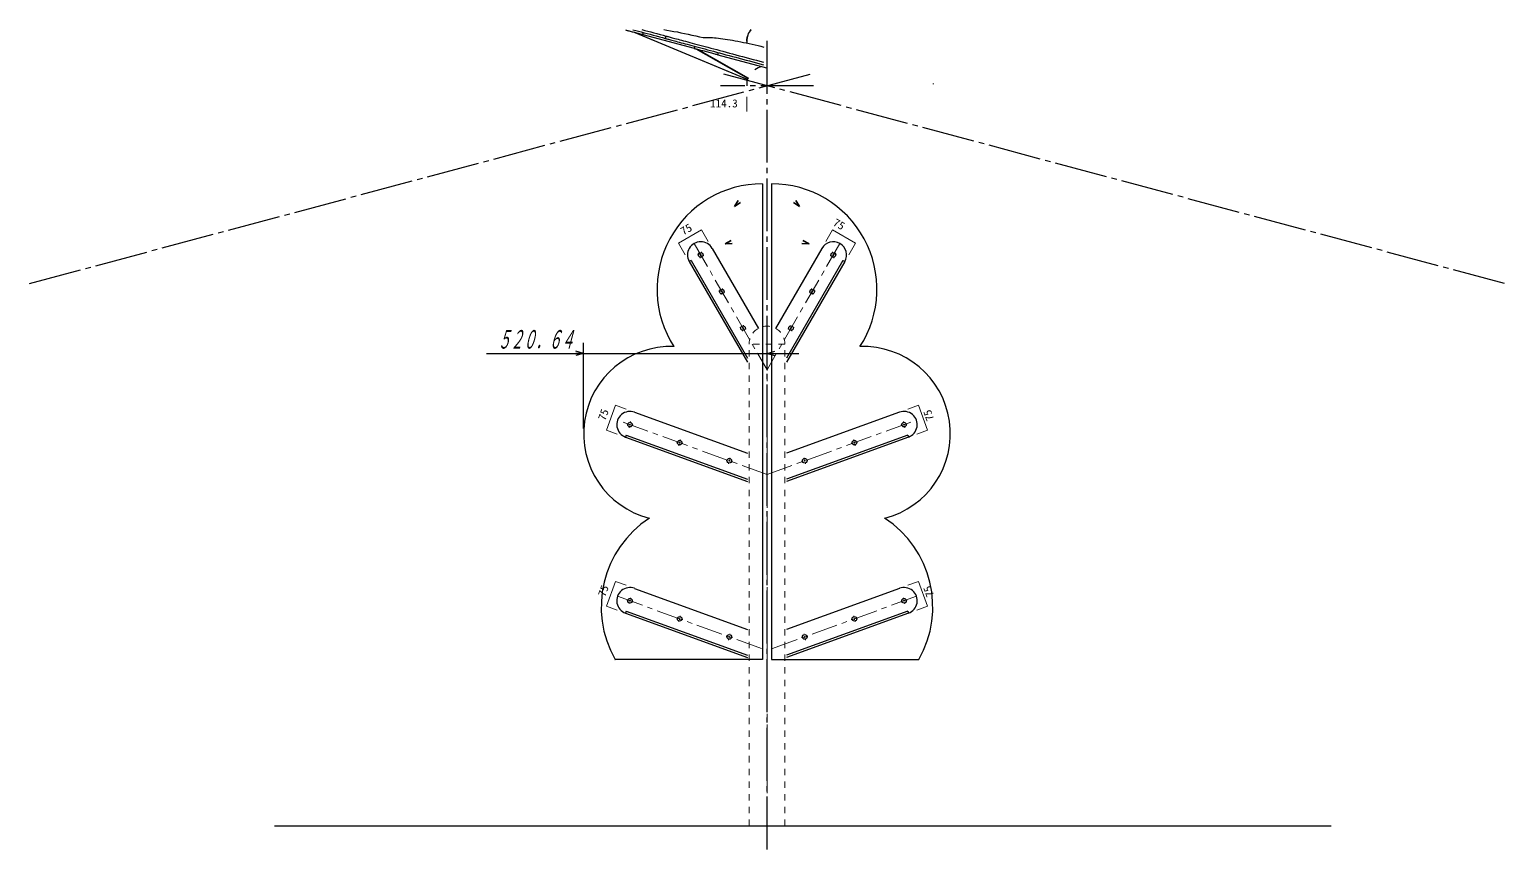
# Model space of a CAD drawing. Header units: millimetres. Extents: x -394 to 524, y 44 to 542.
# Drawn here: x -394.2 to -115, y 44.1 to 199.3 of the extents above; entities that cross this region are included whole.
import ezdxf
from ezdxf.enums import TextEntityAlignment as Align

# ---------------------------------------------------------------- set-up
doc = ezdxf.new("R2010")
doc.units = ezdxf.units.MM
for name, pattern in [('DASHDOT', [13, 10, -1, 1, -1]), ('一点鎖1', [8, 5, -1, 1, -1]), ('点線1', [2.4, 1.2, -1.2])]:
    doc.linetypes.add(name, pattern=pattern)
doc.layers.add('GR1_01', color=7, linetype='Continuous')
doc.styles.add('FX_VECTOR', font='MONOTXT.SHX', dxfattribs={"bigfont": 'BigFont.shx'})
doc.styles.add('ＭＳ ゴシック', font='')
doc.styles.get('ＭＳ ゴシック').set_extended_font_data('ＭＳ ゴシック')

# ---------------------------------------------------------------- blocks, each defined once
blk = doc.blocks.new('BLKF043')
at = {"layer": 'GR1_01', "color": 151, "linetype": 'Continuous', "lineweight": 18}
for p, q in [((-262.07, 84.41), (-262.33, 84.46)), ((-261.74, 84.33), (-261.91, 84.37)), ((-261.81, 84.01), (-261.87, 83.75)), ((-261.74, 84.33), (-261.78, 84.17)), ((-261.74, 84.33), (-261.71, 84.5)), ((-261.74, 84.33), (-261.58, 84.3)), ((-261.67, 84.66), (-261.62, 84.92)), ((-261.42, 84.26), (-261.16, 84.21))]:
    blk.add_line(p, q, dxfattribs=at)
blk = doc.blocks.new('BLKF044')
at = {"layer": 'GR1_01', "color": 151, "linetype": 'Continuous', "lineweight": 18}
for p, q in [((-271.47, 87.83), (-271.73, 87.88)), ((-271.14, 87.76), (-271.3, 87.79)), ((-271.21, 87.43), (-271.27, 87.17)), ((-271.14, 87.76), (-271.17, 87.59)), ((-271.14, 87.76), (-271.1, 87.92)), ((-271.14, 87.76), (-270.98, 87.72)), ((-271.07, 88.08), (-271.01, 88.34)), ((-270.81, 87.68), (-270.55, 87.63))]:
    blk.add_line(p, q, dxfattribs=at)
blk = doc.blocks.new('BLKF045')
at = {"layer": 'GR1_01', "color": 151, "linetype": 'Continuous', "lineweight": 18}
for p, q in [((-280.86, 91.25), (-281.12, 91.3)), ((-280.54, 91.18), (-280.7, 91.21)), ((-280.61, 90.85), (-280.66, 90.59)), ((-280.54, 91.18), (-280.57, 91.01)), ((-280.54, 91.18), (-280.5, 91.34)), ((-280.54, 91.18), (-280.37, 91.14)), ((-280.47, 91.5), (-280.41, 91.76)), ((-280.21, 91.1), (-279.95, 91.05))]:
    blk.add_line(p, q, dxfattribs=at)
blk = doc.blocks.new('BLKF046')
at = {"layer": 'GR1_01', "color": 151, "linetype": 'Continuous', "lineweight": 18}
for p, q in [((-280.86, 124.58), (-281.12, 124.64)), ((-280.54, 124.51), (-280.7, 124.54)), ((-280.61, 124.18), (-280.66, 123.92)), ((-280.54, 124.51), (-280.57, 124.35)), ((-280.54, 124.51), (-280.5, 124.67)), ((-280.54, 124.51), (-280.37, 124.47)), ((-280.47, 124.83), (-280.41, 125.1)), ((-280.21, 124.44), (-279.95, 124.38))]:
    blk.add_line(p, q, dxfattribs=at)
blk = doc.blocks.new('BLKF047')
at = {"layer": 'GR1_01', "color": 151, "linetype": 'Continuous', "lineweight": 18}
for p, q in [((-262.07, 117.74), (-262.33, 117.79)), ((-261.74, 117.67), (-261.91, 117.7)), ((-261.81, 117.34), (-261.87, 117.08)), ((-261.74, 117.67), (-261.78, 117.51)), ((-261.74, 117.67), (-261.71, 117.83)), ((-261.74, 117.67), (-261.58, 117.63)), ((-261.67, 117.99), (-261.62, 118.25)), ((-261.42, 117.6), (-261.16, 117.54))]:
    blk.add_line(p, q, dxfattribs=at)
blk = doc.blocks.new('BLKF048')
at = {"layer": 'GR1_01', "color": 151, "linetype": 'Continuous', "lineweight": 18}
for p, q in [((-271.47, 121.16), (-271.73, 121.22)), ((-271.14, 121.09), (-271.3, 121.12)), ((-271.21, 120.76), (-271.27, 120.5)), ((-271.14, 121.09), (-271.17, 120.93)), ((-271.14, 121.09), (-271.1, 121.25)), ((-271.14, 121.09), (-270.98, 121.05)), ((-271.07, 121.41), (-271.01, 121.67)), ((-270.81, 121.02), (-270.55, 120.96))]:
    blk.add_line(p, q, dxfattribs=at)
blk = doc.blocks.new('BLKF049')
at = {"layer": 'GR1_01', "color": 151, "linetype": 'Continuous', "lineweight": 18}
for p, q in [((-267.47, 156.69), (-267.73, 156.75)), ((-267.14, 156.62), (-267.31, 156.66)), ((-267.14, 156.62), (-267.18, 156.46)), ((-267.14, 156.62), (-267.11, 156.79)), ((-267.14, 156.62), (-266.98, 156.59)), ((-267.07, 156.95), (-267.02, 157.21)), ((-266.82, 156.55), (-266.56, 156.5)), ((-267.21, 156.3), (-267.27, 156.04))]:
    blk.add_line(p, q, dxfattribs=at)
blk = doc.blocks.new('BLKF050')
at = {"layer": 'GR1_01', "color": 151, "linetype": 'Continuous', "lineweight": 18}
for p, q in [((-259.47, 142.84), (-259.73, 142.89)), ((-259.14, 142.77), (-259.31, 142.8)), ((-259.21, 142.44), (-259.27, 142.18)), ((-259.14, 142.77), (-259.18, 142.6)), ((-259.14, 142.77), (-259.11, 142.93)), ((-259.14, 142.77), (-258.98, 142.73)), ((-259.07, 143.09), (-259.02, 143.35)), ((-258.82, 142.7), (-258.56, 142.64))]:
    blk.add_line(p, q, dxfattribs=at)
blk = doc.blocks.new('BLKF051')
at = {"layer": 'GR1_01', "color": 151, "linetype": 'Continuous', "lineweight": 18}
for p, q in [((-263.47, 149.77), (-263.73, 149.82)), ((-263.14, 149.69), (-263.31, 149.73)), ((-263.21, 149.37), (-263.27, 149.11)), ((-263.14, 149.69), (-263.18, 149.53)), ((-263.14, 149.69), (-263.11, 149.86)), ((-263.14, 149.69), (-262.98, 149.66)), ((-263.07, 150.02), (-263.02, 150.28)), ((-262.82, 149.62), (-262.56, 149.57))]:
    blk.add_line(p, q, dxfattribs=at)
blk = doc.blocks.new('BLKF052')
at = {"layer": 'GR1_01', "color": 151, "linetype": 'Continuous', "lineweight": 18}
for p, q in [((-247.79, 84.26), (-248.05, 84.21)), ((-247.46, 84.33), (-247.62, 84.3)), ((-247.53, 84.66), (-247.59, 84.92)), ((-247.46, 84.33), (-247.5, 84.5)), ((-247.46, 84.33), (-247.3, 84.37)), ((-247.46, 84.33), (-247.42, 84.17)), ((-247.39, 84.01), (-247.33, 83.75)), ((-247.13, 84.41), (-246.87, 84.46))]:
    blk.add_line(p, q, dxfattribs=at)
blk = doc.blocks.new('BLKF053')
at = {"layer": 'GR1_01', "color": 151, "linetype": 'Continuous', "lineweight": 18}
for p, q in [((-238.39, 87.68), (-238.65, 87.63)), ((-238.06, 87.76), (-238.23, 87.72)), ((-238.13, 88.08), (-238.19, 88.34)), ((-238.06, 87.76), (-238.1, 87.92)), ((-238.06, 87.76), (-237.9, 87.79)), ((-238.06, 87.76), (-238.03, 87.59)), ((-237.99, 87.43), (-237.94, 87.17)), ((-237.74, 87.83), (-237.48, 87.88))]:
    blk.add_line(p, q, dxfattribs=at)
blk = doc.blocks.new('BLKF054')
at = {"layer": 'GR1_01', "color": 151, "linetype": 'Continuous', "lineweight": 18}
for p, q in [((-228.99, 91.1), (-229.25, 91.05)), ((-228.67, 91.18), (-228.83, 91.14)), ((-228.74, 91.5), (-228.79, 91.76)), ((-228.67, 91.18), (-228.7, 91.34)), ((-228.67, 91.18), (-228.5, 91.21)), ((-228.67, 91.18), (-228.63, 91.01)), ((-228.6, 90.85), (-228.54, 90.59)), ((-228.34, 91.25), (-228.08, 91.3))]:
    blk.add_line(p, q, dxfattribs=at)
blk = doc.blocks.new('BLKF055')
at = {"layer": 'GR1_01', "color": 151, "linetype": 'Continuous', "lineweight": 18}
for p, q in [((-228.99, 124.44), (-229.25, 124.38)), ((-228.67, 124.51), (-228.83, 124.47)), ((-228.74, 124.83), (-228.79, 125.1)), ((-228.67, 124.51), (-228.7, 124.67)), ((-228.67, 124.51), (-228.5, 124.54)), ((-228.67, 124.51), (-228.63, 124.35)), ((-228.6, 124.18), (-228.54, 123.92)), ((-228.34, 124.58), (-228.08, 124.64))]:
    blk.add_line(p, q, dxfattribs=at)
blk = doc.blocks.new('BLKF056')
at = {"layer": 'GR1_01', "color": 151, "linetype": 'Continuous', "lineweight": 18}
for p, q in [((-247.79, 117.6), (-248.05, 117.54)), ((-247.46, 117.67), (-247.62, 117.63)), ((-247.53, 117.99), (-247.59, 118.25)), ((-247.46, 117.67), (-247.5, 117.83)), ((-247.46, 117.67), (-247.3, 117.7)), ((-247.46, 117.67), (-247.42, 117.51)), ((-247.39, 117.34), (-247.33, 117.08)), ((-247.13, 117.74), (-246.87, 117.79))]:
    blk.add_line(p, q, dxfattribs=at)
blk = doc.blocks.new('BLKF057')
at = {"layer": 'GR1_01', "color": 151, "linetype": 'Continuous', "lineweight": 18}
for p, q in [((-238.39, 121.02), (-238.65, 120.96)), ((-238.06, 121.09), (-238.23, 121.05)), ((-238.13, 121.41), (-238.19, 121.67)), ((-238.06, 121.09), (-238.1, 121.25)), ((-238.06, 121.09), (-237.9, 121.12)), ((-238.06, 121.09), (-238.03, 120.93)), ((-237.99, 120.76), (-237.94, 120.5)), ((-237.74, 121.16), (-237.48, 121.22))]:
    blk.add_line(p, q, dxfattribs=at)
blk = doc.blocks.new('BLKF058')
at = {"layer": 'GR1_01', "color": 151, "linetype": 'Continuous', "lineweight": 18}
for p, q in [((-242.38, 156.55), (-242.64, 156.5)), ((-242.06, 156.62), (-242.22, 156.59)), ((-242.13, 156.95), (-242.19, 157.21)), ((-242.06, 156.62), (-242.09, 156.79)), ((-242.06, 156.62), (-241.9, 156.66)), ((-242.06, 156.62), (-242.02, 156.46)), ((-241.73, 156.69), (-241.47, 156.75)), ((-241.99, 156.3), (-241.93, 156.04))]:
    blk.add_line(p, q, dxfattribs=at)
blk = doc.blocks.new('BLKF059')
at = {"layer": 'GR1_01', "color": 151, "linetype": 'Continuous', "lineweight": 18}
for p, q in [((-250.38, 142.7), (-250.64, 142.64)), ((-250.06, 142.77), (-250.22, 142.73)), ((-250.13, 143.09), (-250.19, 143.35)), ((-250.06, 142.77), (-250.09, 142.93)), ((-250.06, 142.77), (-249.9, 142.8)), ((-250.06, 142.77), (-250.02, 142.6)), ((-249.99, 142.44), (-249.93, 142.18)), ((-249.73, 142.84), (-249.47, 142.89))]:
    blk.add_line(p, q, dxfattribs=at)
blk = doc.blocks.new('BLKF060')
at = {"layer": 'GR1_01', "color": 151, "linetype": 'Continuous', "lineweight": 18}
for p, q in [((-246.38, 149.62), (-246.64, 149.57)), ((-246.06, 149.69), (-246.22, 149.66)), ((-246.13, 150.02), (-246.19, 150.28)), ((-246.06, 149.69), (-246.09, 149.86)), ((-246.06, 149.69), (-245.9, 149.73)), ((-246.06, 149.69), (-246.02, 149.53)), ((-245.99, 149.37), (-245.93, 149.11)), ((-245.73, 149.77), (-245.47, 149.82))]:
    blk.add_line(p, q, dxfattribs=at)
blk = doc.blocks.new('FXTIP_ARROW_E')
at = {"color": 0, "linetype": 'Continuous', "lineweight": -2}
for q in [(-1, 0), (-0.97, 0.26), (-0.97, -0.26)]:
    blk.add_line((0, 0), q, dxfattribs=at)
blk = doc.blocks.new('FXTIP_ARROW_S')
at = {"color": 0, "linetype": 'Continuous', "lineweight": -2}
for q in [(-1, 0), (-0.97, 0.26), (-0.97, -0.26)]:
    blk.add_line((0, 0), q, dxfattribs=at)

msp = doc.modelspace()

# ---------------------------------------------------------------- linework, layer by layer
at = {"layer": 'GR1_01', "color": 3, "linetype": 'Continuous', "lineweight": 25}
for p, q in [((-281.32, 199.19), (-281.32, 199.19)), ((-281.32, 199.19), (-281.3, 199.18)), ((-281.32, 199.19), (-281.32, 199.19)), ((-281.32, 199.19), (-281.3, 199.18)), ((-281.3, 199.18), (-281.25, 199.17)), ((-281.3, 199.18), (-281.25, 199.17)), ((-281.25, 199.17), (-281.18, 199.15)), ((-281.25, 199.17), (-281.18, 199.15)), ((-281.18, 199.15), (-281.09, 199.12)), ((-281.18, 199.15), (-281.09, 199.12)), ((-281.09, 199.12), (-280.97, 199.09)), ((-281.09, 199.12), (-280.97, 199.09)), ((-280.97, 199.09), (-280.84, 199.06)), ((-280.97, 199.09), (-280.84, 199.06)), ((-280.84, 199.06), (-280.69, 199.02)), ((-280.84, 199.06), (-280.69, 199.02)), ((-280.69, 199.02), (-280.52, 198.97)), ((-280.69, 199.02), (-280.52, 198.97)), ((-280.52, 198.97), (-280.34, 198.92)), ((-280.52, 198.97), (-280.34, 198.92)), ((-280.34, 198.92), (-280.14, 198.87)), ((-280.34, 198.92), (-280.14, 198.87)), ((-280.14, 198.87), (-279.93, 198.81)), ((-280.14, 198.87), (-279.93, 198.81)), ((-279.97, 199.24), (-279.45, 199.1)), ((-279.93, 198.81), (-279.71, 198.75)), ((-279.93, 198.81), (-279.71, 198.75)), ((-279.74, 198.76), (-258.23, 189.8)), ((-279.71, 198.75), (-279.48, 198.69)), ((-279.71, 198.75), (-279.48, 198.69)), ((-279.6, 198.72), (-258.22, 189.82)), ((-279.48, 198.69), (-279.25, 198.63)), ((-279.48, 198.69), (-279.25, 198.63)), ((-279.45, 199.1), (-278.93, 198.96)), ((-279.25, 198.63), (-279.01, 198.57)), ((-279.25, 198.63), (-279.01, 198.57)), ((-279.01, 198.57), (-278.78, 198.5)), ((-279.01, 198.57), (-278.78, 198.5)), ((-278.93, 198.96), (-278.39, 198.81)), ((-278.78, 198.5), (-278.54, 198.44)), ((-278.78, 198.5), (-278.54, 198.44)), ((-278.54, 198.44), (-278.31, 198.38)), ((-278.54, 198.44), (-278.31, 198.38)), ((-278.39, 198.81), (-277.84, 198.67)), ((-278.31, 198.38), (-278.08, 198.32)), ((-278.31, 198.38), (-278.08, 198.32)), ((-278.27, 199.26), (-277.72, 199.12)), ((-278.08, 198.32), (-277.98, 198.7)), ((-278.08, 198.32), (-268.39, 195.72)), ((-277.84, 198.67), (-277.28, 198.52)), ((-277.72, 199.12), (-277.16, 198.97)), ((-277.28, 198.52), (-276.71, 198.37)), ((-277.16, 198.97), (-276.59, 198.82)), ((-276.71, 198.37), (-276.14, 198.21)), ((-276.59, 198.82), (-276.02, 198.66)), ((-276.02, 198.66), (-275.44, 198.51)), ((-275.44, 198.51), (-274.85, 198.35)), ((-274.85, 198.35), (-274.26, 198.19)), ((-274.16, 199.28), (-273.53, 199.17)), ((-273.53, 199.17), (-272.88, 199.06)), ((-272.88, 199.06), (-272.23, 198.93)), ((-272.23, 198.93), (-271.56, 198.81)), ((-271.56, 198.81), (-270.88, 198.67)), ((-270.88, 198.67), (-270.2, 198.53)), ((-270.2, 198.53), (-269.5, 198.39)), ((-269.5, 198.39), (-268.8, 198.23)), ((-268.8, 198.23), (-268.09, 198.08)), ((-258.28, 198), (-258.19, 198.27)), ((-258.2, 198.25), (-258.28, 197.98)), ((-258.08, 198.52), (-258.2, 198.25)), ((-258.19, 198.27), (-258.08, 198.54)), ((-258.08, 198.54), (-257.94, 198.79)), ((-257.95, 198.77), (-258.08, 198.52)), ((-257.8, 199.02), (-257.95, 198.77)), ((-257.94, 198.79), (-257.79, 199.03)), ((-257.63, 199.25), (-257.8, 199.02)), ((-257.79, 199.03), (-257.62, 199.27)), ((-276.14, 198.21), (-275.56, 198.06)), ((-275.56, 198.06), (-274.97, 197.9)), ((-274.97, 197.9), (-274.38, 197.74)), ((-274.38, 197.74), (-273.86, 197.6)), ((-274.26, 198.19), (-273.74, 198.05)), ((-273.74, 198.05), (-273.86, 197.6)), ((-273.86, 197.6), (-273.86, 197.6)), ((-273.86, 197.6), (-273.84, 197.6)), ((-273.84, 197.6), (-273.8, 197.58)), ((-273.8, 197.58), (-273.73, 197.57)), ((-273.74, 198.05), (-273.74, 198.05)), ((-273.74, 198.05), (-273.72, 198.05)), ((-273.73, 197.57), (-273.64, 197.54)), ((-273.72, 198.05), (-273.68, 198.04)), ((-273.68, 198.04), (-273.62, 198.02)), ((-273.64, 197.54), (-273.53, 197.51)), ((-273.62, 198.02), (-273.53, 198)), ((-273.53, 198), (-273.42, 197.97)), ((-273.53, 197.51), (-273.4, 197.48)), ((-273.42, 197.97), (-273.29, 197.93)), ((-273.4, 197.48), (-273.24, 197.43)), ((-273.29, 197.93), (-273.13, 197.89)), ((-273.24, 197.43), (-273.06, 197.39)), ((-273.13, 197.89), (-272.95, 197.84)), ((-273.06, 197.39), (-272.86, 197.33)), ((-272.95, 197.84), (-272.75, 197.79)), ((-272.86, 197.33), (-272.64, 197.27)), ((-272.75, 197.79), (-272.53, 197.73)), ((-272.64, 197.27), (-272.39, 197.21)), ((-272.53, 197.73), (-272.29, 197.66)), ((-272.39, 197.21), (-272.12, 197.14)), ((-272.29, 197.66), (-272.03, 197.59)), ((-272.12, 197.14), (-271.84, 197.06)), ((-272.03, 197.59), (-271.74, 197.52)), ((-271.84, 197.06), (-271.53, 196.98)), ((-271.74, 197.52), (-271.44, 197.43)), ((-271.53, 196.98), (-271.2, 196.89)), ((-271.44, 197.43), (-271.11, 197.35)), ((-271.2, 196.89), (-270.85, 196.79)), ((-271.11, 197.35), (-270.77, 197.25)), ((-270.85, 196.79), (-270.48, 196.7)), ((-270.77, 197.25), (-270.4, 197.16)), ((-270.48, 196.7), (-270.1, 196.59)), ((-270.4, 197.16), (-270.02, 197.05)), ((-270.1, 196.59), (-269.69, 196.48)), ((-270.02, 197.05), (-269.61, 196.95)), ((-269.69, 196.48), (-269.27, 196.37)), ((-269.61, 196.95), (-269.19, 196.83)), ((-269.27, 196.37), (-268.83, 196.25)), ((-269.19, 196.83), (-268.76, 196.72)), ((-268.83, 196.25), (-268.37, 196.13)), ((-268.76, 196.72), (-268.3, 196.59)), ((-268.29, 196.11), (-268.39, 195.72)), ((-268.29, 196.11), (-268.39, 195.72)), ((-268.39, 195.72), (-268.38, 195.72)), ((-268.39, 195.72), (-268.38, 195.72)), ((-268.38, 195.72), (-268.36, 195.71)), ((-268.38, 195.72), (-268.36, 195.71)), ((-268.37, 196.13), (-267.89, 196)), ((-268.36, 195.71), (-268.31, 195.7)), ((-268.36, 195.71), (-268.31, 195.7)), ((-268.31, 195.7), (-268.23, 195.68)), ((-268.31, 195.7), (-268.23, 195.68)), ((-268.3, 196.59), (-267.83, 196.47)), ((-268.23, 195.68), (-268.14, 195.65)), ((-268.23, 195.68), (-268.14, 195.65)), ((-268.14, 195.65), (-268.02, 195.62)), ((-268.14, 195.65), (-268.02, 195.62)), ((-268.09, 198.08), (-267.38, 197.92)), ((-268.07, 195.63), (-258.15, 190.02)), ((-268.02, 195.62), (-267.89, 195.59)), ((-268.02, 195.62), (-267.89, 195.59)), ((-267.89, 196), (-267.4, 195.87)), ((-267.89, 195.59), (-267.74, 195.55)), ((-267.89, 195.59), (-267.74, 195.55)), ((-267.83, 196.47), (-267.34, 196.34)), ((-267.74, 195.55), (-267.57, 195.5)), ((-267.74, 195.55), (-267.57, 195.5)), ((-267.73, 195.54), (-258.12, 190.1)), ((-267.57, 195.5), (-267.38, 195.45)), ((-267.57, 195.5), (-267.38, 195.45)), ((-267.4, 195.87), (-266.9, 195.73)), ((-267.38, 197.92), (-266.66, 197.75)), ((-267.38, 195.45), (-267.18, 195.4)), ((-267.38, 195.45), (-267.18, 195.4)), ((-267.34, 196.34), (-266.84, 196.2)), ((-266.9, 195.73), (-266.38, 195.6)), ((-266.84, 196.2), (-266.32, 196.06)), ((-266.66, 197.75), (-266.42, 197.77)), ((-266.42, 197.77), (-266.17, 197.78)), ((-266.38, 195.6), (-265.84, 195.45)), ((-266.32, 196.06), (-265.79, 195.92)), ((-266.17, 197.78), (-265.89, 197.78)), ((-265.89, 197.78), (-265.59, 197.77)), ((-265.84, 195.45), (-265.3, 195.31)), ((-265.79, 195.92), (-265.25, 195.78)), ((-265.59, 197.77), (-265.27, 197.76)), ((-265.27, 197.76), (-264.93, 197.74)), ((-265.25, 195.78), (-264.69, 195.63)), ((-264.93, 197.74), (-264.57, 197.71)), ((-264.69, 195.63), (-264.12, 195.47)), ((-264.57, 197.71), (-264.2, 197.68)), ((-264.2, 197.68), (-263.8, 197.63)), ((-264.12, 195.47), (-263.54, 195.32)), ((-263.8, 197.63), (-263.39, 197.59)), ((-263.39, 197.59), (-262.96, 197.53)), ((-262.96, 197.53), (-262.52, 197.47)), ((-262.52, 197.47), (-262.06, 197.4)), ((-262.06, 197.4), (-261.59, 197.32)), ((-261.59, 197.32), (-261.11, 197.24)), ((-261.11, 197.24), (-260.61, 197.15)), ((-260.61, 197.15), (-260.1, 197.06)), ((-260.1, 197.06), (-259.58, 196.96)), ((-259.58, 196.96), (-259.05, 196.85)), ((-259.05, 196.85), (-258.52, 196.74)), ((-258.52, 196.74), (-257.97, 196.62)), ((-258.41, 197.16), (-258.39, 197.44)), ((-258.39, 197.42), (-258.41, 197.14)), ((-258.41, 197.05), (-258.41, 197.16)), ((-258.41, 197.14), (-258.41, 197.05)), ((-258.41, 197.05), (-258.41, 196.71)), ((-258.39, 197.44), (-258.34, 197.72)), ((-258.35, 197.71), (-258.39, 197.42)), ((-258.28, 197.98), (-258.35, 197.71)), ((-258.34, 197.72), (-258.28, 198)), ((-257.97, 196.62), (-257.42, 196.5)), ((-257.42, 196.5), (-256.87, 196.37)), ((-256.87, 196.37), (-256.3, 196.23)), ((-256.3, 196.23), (-255.74, 196.1)), ((-255.74, 196.1), (-255.17, 195.96)), ((-267.18, 195.4), (-266.97, 195.34)), ((-267.18, 195.4), (-266.97, 195.34)), ((-266.97, 195.34), (-266.75, 195.28)), ((-266.97, 195.34), (-266.75, 195.28)), ((-266.75, 195.28), (-266.52, 195.22)), ((-266.75, 195.28), (-266.52, 195.22)), ((-266.52, 195.22), (-266.29, 195.16)), ((-266.52, 195.22), (-266.29, 195.16)), ((-266.29, 195.16), (-266.05, 195.09)), ((-266.29, 195.16), (-266.05, 195.09)), ((-266.05, 195.09), (-265.82, 195.03)), ((-266.05, 195.09), (-265.82, 195.03)), ((-265.82, 195.03), (-265.58, 194.97)), ((-265.82, 195.03), (-265.58, 194.97)), ((-265.58, 194.97), (-265.35, 194.91)), ((-265.58, 194.97), (-265.35, 194.91)), ((-265.35, 194.91), (-265.12, 194.85)), ((-265.35, 194.91), (-265.12, 194.85)), ((-265.3, 195.31), (-264.73, 195.16)), ((-265.12, 194.85), (-264.91, 194.79)), ((-265.12, 194.85), (-264.91, 194.79)), ((-264.91, 194.79), (-264.7, 194.73)), ((-264.91, 194.79), (-264.7, 194.73)), ((-264.73, 195.16), (-264.16, 195)), ((-264.7, 194.73), (-264.5, 194.68)), ((-264.7, 194.73), (-264.5, 194.68)), ((-264.5, 194.68), (-264.32, 194.63)), ((-264.5, 194.68), (-264.32, 194.63)), ((-264.32, 194.63), (-264.16, 194.59)), ((-264.32, 194.63), (-264.16, 194.59)), ((-264.16, 195), (-263.58, 194.85)), ((-264.16, 194.59), (-264.01, 194.55)), ((-264.16, 194.59), (-264.01, 194.55)), ((-264.01, 194.55), (-263.88, 194.51)), ((-264.01, 194.55), (-263.88, 194.51)), ((-263.88, 194.51), (-263.78, 194.9)), ((-263.88, 194.51), (-254.71, 192.05)), ((-263.58, 194.85), (-262.98, 194.69)), ((-263.54, 195.32), (-262.95, 195.16)), ((-262.98, 194.69), (-262.38, 194.52)), ((-262.95, 195.16), (-262.34, 195)), ((-262.38, 194.52), (-261.76, 194.36)), ((-262.34, 195), (-261.73, 194.83)), ((-261.76, 194.36), (-261.14, 194.19)), ((-261.73, 194.83), (-261.11, 194.67)), ((-261.14, 194.19), (-260.51, 194.02)), ((-261.11, 194.67), (-260.48, 194.5)), ((-260.51, 194.02), (-259.87, 193.85)), ((-260.48, 194.5), (-259.85, 194.33)), ((-259.87, 193.85), (-259.22, 193.68)), ((-259.85, 194.33), (-259.21, 194.16)), ((-259.22, 193.68), (-258.57, 193.5)), ((-259.21, 194.16), (-258.56, 193.98)), ((-258.57, 193.5), (-257.92, 193.33)), ((-258.56, 193.98), (-257.91, 193.81)), ((-257.92, 193.33), (-257.26, 193.15)), ((-257.91, 193.81), (-257.25, 193.63)), ((-257.26, 193.15), (-256.6, 192.98)), ((-257.25, 193.63), (-256.59, 193.46)), ((-256.6, 192.98), (-255.93, 192.8)), ((-256.59, 193.46), (-255.93, 193.28)), ((-255.93, 193.28), (-255.27, 193.1)), ((-255.93, 192.8), (-255.27, 192.62)), ((-258.41, 189.88), (-258.41, 189.65)), ((-258.41, 189.88), (-258.41, 189.65)), ((-254.71, 192.05), (-254.71, 192.05)), ((-254.71, 192.05), (-254.71, 192.05)), ((-254.71, 192.05), (-254.7, 192.05)), ((-254.7, 192.05), (-254.7, 192.05)), ((-254.7, 192.05), (-254.7, 192.05)), ((-254.7, 192.05), (-254.7, 192.05)), ((-254.7, 192.05), (-254.7, 192.05)), ((-254.7, 192.05), (-254.7, 192.05)), ((-258.41, 189.65), (-258.41, 189.43)), ((-258.41, 189.65), (-258.41, 189.43)), ((-258.41, 189.43), (-258.41, 189.25)), ((-258.41, 189.43), (-258.41, 189.25)), ((-258.41, 189.25), (-258.41, 189.08)), ((-258.41, 189.25), (-258.41, 189.08)), ((-258.41, 189.08), (-258.41, 188.94)), ((-258.41, 188.94), (-258.41, 188.83)), ((-258.41, 188.94), (-258.41, 188.83)), ((-258.41, 188.83), (-258.41, 188.74)), ((-258.41, 188.83), (-258.41, 188.74)), ((-258.41, 188.74), (-258.41, 188.68)), ((-258.41, 188.74), (-258.41, 188.68)), ((-258.41, 188.68), (-258.41, 188.64)), ((-258.41, 188.68), (-258.41, 188.64)), ((-258.41, 188.64), (-258.41, 188.63)), ((-258.41, 188.64), (-258.41, 188.63)), ((-223.13, 189.08), (-223.13, 188.94)), ((-255.48, 170.08), (-255.48, 80.05)), ((-253.73, 170.08), (-253.72, 80.05)), ((-264.98, 157.87), (-256.23, 142.72)), ((-244.22, 157.87), (-252.97, 142.72)), ((-268.96, 155.57), (-269.31, 155.37)), ((-269.31, 155.37), (-258.3, 136.31)), ((-268.96, 155.57), (-258.3, 137.11)), ((-240.24, 155.57), (-250.9, 137.11)), ((-239.89, 155.37), (-250.9, 136.31)), ((-240.24, 155.57), (-239.89, 155.37)), ((-279.68, 126.86), (-258.3, 119.08)), ((-229.52, 126.86), (-250.9, 119.08)), ((-281.25, 122.54), (-281.39, 122.16)), ((-281.39, 122.16), (-258.3, 113.76)), ((-281.25, 122.54), (-258.3, 114.18)), ((-227.95, 122.54), (-250.9, 114.18)), ((-227.81, 122.16), (-250.9, 113.76)), ((-227.95, 122.54), (-227.81, 122.16)), ((-279.68, 93.52), (-258.3, 85.74)), ((-229.52, 93.52), (-250.9, 85.74)), ((-281.25, 89.2), (-281.39, 88.83)), ((-281.39, 88.83), (-258.3, 80.42)), ((-281.25, 89.2), (-258.3, 80.85)), ((-227.95, 89.2), (-250.9, 80.85)), ((-227.81, 88.83), (-250.9, 80.42)), ((-227.95, 89.2), (-227.81, 88.83)), ((-283.38, 80.05), (-283.36, 80.08)), ((-283.34, 80.05), (-283.38, 80.05)), ((-255.48, 80.05), (-283.34, 80.05)), ((-253.72, 80.05), (-225.86, 80.05)), ((-225.86, 80.05), (-225.83, 80.05)), ((-225.83, 80.05), (-225.85, 80.08))]:
    msp.add_line(p, q, dxfattribs=at)
at = {"layer": 'GR1_01', "color": 7, "linetype": 'DASHDOT', "lineweight": 25}
for p, q in [((-254.6, 44.11), (-254.6, 197.44)), ((-394.2, 151.22), (-246.09, 190.91)), ((-115, 151.22), (-263.11, 190.91)), ((-245.79, 188.63), (-263.41, 188.63))]:
    msp.add_line(p, q, dxfattribs=at)
at = {"layer": 'GR1_01', "color": 151, "linetype": 'Continuous', "lineweight": 18}
for p, q in [((-258.41, 183.76), (-258.41, 186.51)), ((-267, 161.37), (-271.33, 158.87)), ((-267, 161.37), (-265.73, 159.17)), ((-242.2, 161.37), (-243.47, 159.17)), ((-242.2, 161.37), (-237.87, 158.87)), ((-271.33, 158.87), (-270.06, 156.67)), ((-237.87, 158.87), (-239.14, 156.67)), ((-283.29, 128.17), (-285, 123.47)), ((-283.29, 128.17), (-281.26, 127.43)), ((-225.91, 128.17), (-227.94, 127.43)), ((-225.91, 128.17), (-224.2, 123.47)), ((-285, 123.47), (-282.97, 122.73)), ((-224.2, 123.47), (-226.23, 122.73)), ((-283.29, 94.84), (-285, 90.14)), ((-283.29, 94.84), (-281.26, 94.1)), ((-225.91, 94.84), (-227.94, 94.1)), ((-225.91, 94.84), (-224.2, 90.14)), ((-285, 90.14), (-282.97, 89.4)), ((-224.2, 90.14), (-226.23, 89.4))]:
    msp.add_line(p, q, dxfattribs=at)
at = {"layer": 'GR1_01', "color": 2, "linetype": 'Continuous', "lineweight": 35}
for p, q in [((-260.76, 165.81), (-260.03, 166.93)), ((-260.76, 165.81), (-259.64, 166.53)), ((-248.44, 165.81), (-249.56, 166.53)), ((-248.44, 165.81), (-249.17, 166.93)), ((-262.55, 158.74), (-261.36, 159.34)), ((-246.65, 158.74), (-247.84, 159.34)), ((-262.55, 158.74), (-261.22, 158.81)), ((-246.65, 158.74), (-247.98, 158.81))]:
    msp.add_line(p, q, dxfattribs=at)
at = {"layer": 'GR1_01', "color": 4, "linetype": '一点鎖1', "lineweight": 13}
for p, q in [((-268.39, 158.79), (-254.6, 134.9)), ((-240.81, 158.79), (-254.6, 134.9)), ((-254.6, 139.75), (-254.6, 48.6)), ((-254.6, 115.07), (-282.89, 125.36)), ((-254.6, 115.07), (-226.32, 125.36)), ((-282.89, 92.03), (-254.6, 81.74)), ((-226.32, 92.03), (-254.6, 81.74))]:
    msp.add_line(p, q, dxfattribs=at)
at = {"layer": 'GR1_01', "color": 7, "linetype": 'Continuous', "lineweight": 25}
for p, q in [((-289.31, 123.79), (-289.31, 140)), ((-307.71, 138), (-289.31, 138)), ((-289.31, 138), (-254.6, 138)), ((-254.6, 138), (-248.6, 138)), ((-347.84, 48.6), (-147.84, 48.6))]:
    msp.add_line(p, q, dxfattribs=at)
at = {"layer": 'GR1_01', "color": 4, "linetype": '点線1', "lineweight": 13}
for p, q in [((-257.99, 48.6), (-257.99, 139.75)), ((-251.21, 139.75), (-257.99, 139.75)), ((-251.21, 48.6), (-251.21, 139.75))]:
    msp.add_line(p, q, dxfattribs=at)
at = {"layer": 'GR1_01', "color": 3, "linetype": 'Continuous', "lineweight": 25}
for centre in [(-267.14, 156.62), (-242.06, 156.62), (-263.14, 149.69), (-246.06, 149.69), (-259.14, 142.77), (-250.06, 142.77), (-280.54, 124.51), (-228.67, 124.51), (-271.14, 121.09), (-238.06, 121.09), (-261.74, 117.67), (-247.46, 117.67), (-280.54, 91.18), (-228.67, 91.18), (-271.14, 87.76), (-238.06, 87.76), (-261.74, 84.33), (-247.46, 84.33)]:
    msp.add_circle(centre, 0.433, dxfattribs=at)
for centre, radius, start, end in [((-254.6, 188.63), 3.81, 105.5778, 127.3936), ((-255.48, 150.14), 19.94, 89.9995, 212.9897), ((-253.73, 150.14), 19.94, 327.0103, 90.0005), ((-267.14, 156.62), 2.5, 29.9995, 209.9995), ((-242.06, 156.62), 2.5, 330.0005, 150.0005), ((-272.81, 122.79), 16.5, 87.8959, 255.7379), ((-236.39, 122.79), 16.5, 284.2621, 92.1041), ((-280.54, 124.51), 2.5, 69.9995, 249.9995), ((-228.67, 124.51), 2.5, 290.0005, 110.0005), ((-265.94, 90), 20.04, 123.0565, 209.7751), ((-243.26, 90), 20.04, 330.2249, 56.9435), ((-280.54, 91.18), 2.5, 69.9995, 249.9995), ((-228.67, 91.18), 2.5, 290.0005, 110.0005)]:
    msp.add_arc(centre, radius, start, end, dxfattribs=at)
at = {"layer": 'GR1_01', "color": 4, "linetype": '点線1', "lineweight": 13}
msp.add_arc((-254.6, 139.75), 3.39, 359.9997, 180.0002, dxfattribs=at)

# ---------------------------------------------------------------- block references
at = {"layer": 'GR1_01', "color": 151, "linetype": 'Continuous', "lineweight": 18}
for name in ['BLKF049', 'BLKF058', 'BLKF051', 'BLKF060', 'BLKF050', 'BLKF059', 'BLKF046', 'BLKF055', 'BLKF048', 'BLKF057', 'BLKF047', 'BLKF056', 'BLKF045', 'BLKF054', 'BLKF044', 'BLKF053', 'BLKF043', 'BLKF052']:
    msp.add_blockref(name, (0, 0), dxfattribs=at)
at = {"layer": 'GR1_01', "color": 7, "linetype": 'Continuous', "lineweight": 25, "xscale": 1.5, "yscale": 1.5}
for name, p, rotation in [('FXTIP_ARROW_E', (-289.31, 138), 360), ('FXTIP_ARROW_S', (-254.6, 138), 180)]:
    msp.add_blockref(name, p, dxfattribs=dict(at, rotation=rotation))

# ---------------------------------------------------------------- texts
at = {"layer": 'GR1_01', "color": 151, "linetype": 'Continuous', "style": 'ＭＳ ゴシック', "width": 1.015781}
msp.add_text('114.3', height=1.515, dxfattribs=at).set_placement((-265.37, 184.09), align=Align.BOTTOM_LEFT)
for rotation, p in [(29.9997, (-270.2, 159.91)), (330.0003, (-242.47, 161.91)), (70.0022, (-284.8, 125)), (109.9978, (-222.52, 125.68)), (70.0022, (-284.8, 91.66)), (109.9978, (-222.52, 92.35))]:
    msp.add_text('75', height=1.515, rotation=rotation, dxfattribs=at).set_placement(p, align=Align.BOTTOM_LEFT)
at = {"layer": 'GR1_01', "color": 7, "linetype": 'Continuous', "lineweight": 25, "style": 'FX_VECTOR', "oblique": 15, "width": 0.72}
msp.add_text('５２０．６４', height=4, dxfattribs=at).set_placement((-305.71, 138.5), (-291.31, 138.5), align=Align.FIT)

doc.saveas('drawing.dxf')
